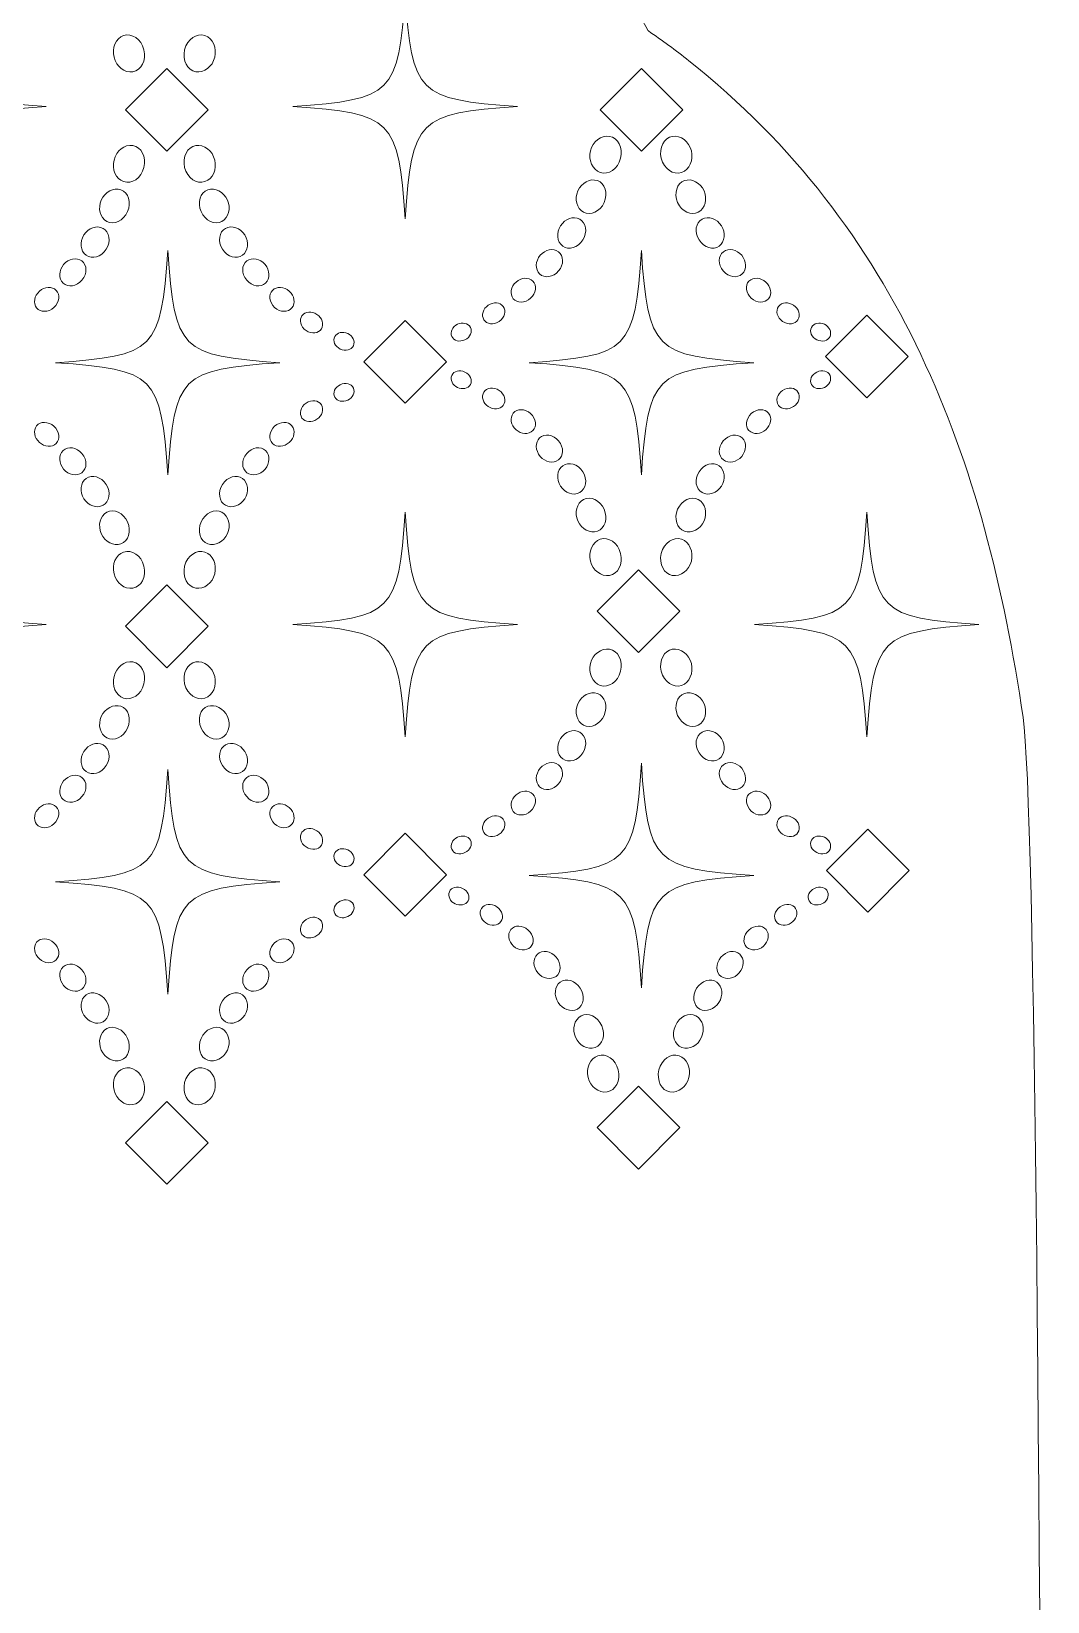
# Model space of a CAD drawing. Extents: x 359 to 483, y -510 to -85.
# Drawn here: x 412.4 to 483, y -297.4 to -188.5 of the extents above; entities that cross this region are included whole.
import ezdxf

# ---------------------------------------------------------------- set-up
doc = ezdxf.new("R2010")
doc.units = 0
doc.header["$MEASUREMENT"] = 0
doc.layers.add('Layer 1', color=7, linetype='Continuous')

msp = doc.modelspace()

# ---------------------------------------------------------------- linework, layer by layer
at = {"layer": 'Layer 1', "lineweight": 0}
for points in [[(418.93, -193.9), (421.8, -191.03), (424.67, -193.9), (421.8, -196.77), (418.93, -193.9)], [(454.75, -191.03), (457.63, -193.9), (454.75, -196.77), (451.88, -193.9), (454.75, -191.03)], [(435.48, -211.38), (438.36, -208.51), (441.23, -211.38), (438.36, -214.25), (435.48, -211.38)], [(473.27, -211.01), (470.4, -213.88), (467.53, -211.01), (470.4, -208.14), (473.27, -211.01)], [(457.43, -228.67), (454.55, -231.55), (451.68, -228.67), (454.55, -225.8), (457.43, -228.67)], [(424.67, -229.73), (421.8, -232.6), (418.93, -229.73), (421.8, -226.86), (424.67, -229.73)], [(470.47, -249.55), (467.6, -246.68), (470.47, -243.81), (473.35, -246.68), (470.47, -249.55)], [(438.36, -249.84), (435.48, -246.96), (438.36, -244.09), (441.23, -246.96), (438.36, -249.84)], [(454.55, -267.38), (451.68, -264.51), (454.55, -261.64), (457.43, -264.51), (454.55, -267.38)], [(421.8, -268.44), (418.93, -265.56), (421.8, -262.69), (424.67, -265.56), (421.8, -268.44)]]:
    msp.add_lwpolyline(points, dxfattribs=at)
for points, knots in [([(481.25, -236.05), (478.64, -218.06), (472.66, -202.1), (458.05, -190.49), (457.13, -189.76), (456.19, -189.08), (455.24, -188.42), (455.24, -188.42), (455.24, -188.42), (455.23, -188.41), (453.58, -185.41), (445.35, -174.25), (444.21, -166.63), (443.98, -165.09), (443.89, -163.53), (443.79, -161.98), (443.38, -155.67), (443.16, -149.35), (442.56, -143.05), (442.26, -139.95), (441.9, -136.85), (441.27, -133.8), (440.79, -131.47), (440.41, -128.01), (438.22, -126.58), (436.68, -125.57), (434.38, -125.63), (432.63, -125.26), (430.28, -124.77), (427.97, -124.12), (425.67, -123.41), (425.5, -123.36), (425.33, -123.32), (425.16, -123.27), (424.1, -120.84), (423.97, -118.46), (424.03, -117), (427.35, -115.36), (429.73, -110.98), (429.72, -105.81), (429.71, -99.97), (426.65, -95.14), (422.63, -94.15), (424.51, -93.37), (425.73, -91.33), (425.25, -89.08), (424.9, -87.41), (423.54, -86.06), (421.87, -85.72), (419, -85.12), (416.48, -87.3), (416.48, -90.07), (416.49, -91.97), (417.69, -93.58), (419.37, -94.21), (415.47, -95.34), (412.55, -100.12), (412.56, -105.85), (412.58, -111.02), (414.98, -115.39), (418.31, -117.02), (418.37, -118.46), (418.26, -120.82), (417.23, -123.24), (414.57, -123.76), (411.93, -124.62), (409.35, -125.29), (407.36, -125.81), (405.04, -125.49), (403.26, -126.66), (401.08, -128.1), (400.71, -131.57), (400.24, -133.9), (399.63, -136.95), (399.28, -140.05), (399, -143.15), (398.43, -149.45), (398.24, -155.78), (397.86, -162.09), (397.77, -163.64), (397.69, -165.2), (397.47, -166.74), (396.36, -174.36), (387.9, -186.48), (386.26, -189.48), (386.26, -189.49), (386.26, -189.49), (386.26, -189.49), (385.74, -189.87), (385.23, -190.26), (384.72, -190.67), (370.17, -202.34), (364.27, -218.33), (361.75, -236.34), (360.1, -248.13), (359.17, -442.92), (359.17, -442.92), (359.17, -478.95), (385.52, -509.66), (421.55, -509.66), (421.55, -509.66), (421.55, -509.66), (421.55, -509.66), (457.57, -509.66), (482.71, -480.48), (482.71, -444.46), (482.71, -444.46), (482.95, -247.84), (481.25, -236.05)], [0, 0, 0, 0, 1, 1, 1, 2, 2, 2, 3, 3, 3, 4, 4, 4, 5, 5, 5, 6, 6, 6, 7, 7, 7, 8, 8, 8, 9, 9, 9, 10, 10, 10, 11, 11, 11, 12, 12, 12, 13, 13, 13, 14, 14, 14, 15, 15, 15, 16, 16, 16, 17, 17, 17, 18, 18, 18, 19, 19, 19, 20, 20, 20, 21, 21, 21, 22, 22, 22, 23, 23, 23, 24, 24, 24, 25, 25, 25, 26, 26, 26, 27, 27, 27, 28, 28, 28, 29, 29, 29, 30, 30, 30, 31, 31, 31, 32, 32, 32, 33, 33, 33, 34, 34, 34, 35, 35, 35, 36, 36, 36, 36]), ([(405.63, -185.87), (406.11, -192.8), (406.5, -193.18), (413.42, -193.66), (406.5, -194.14), (406.11, -194.53), (405.63, -201.45), (405.15, -194.53), (404.77, -194.14), (397.84, -193.66), (404.77, -193.18), (405.15, -192.8), (405.63, -185.87)], [0, 0, 0, 0, 1, 1, 1, 2, 2, 2, 3, 3, 3, 4, 4, 4, 4]), ([(446.15, -193.66), (439.22, -194.14), (438.83, -194.53), (438.36, -201.45), (437.88, -194.53), (437.49, -194.14), (430.56, -193.66), (437.49, -193.18), (437.88, -192.8), (438.36, -185.87), (438.83, -192.8), (439.22, -193.18), (446.15, -193.66)], [0, 0, 0, 0, 1, 1, 1, 2, 2, 2, 3, 3, 3, 4, 4, 4, 4]), ([(420.22, -189.73), (420.4, -190.47), (420.03, -191.16), (419.45, -191.25), (418.86, -191.35), (418.29, -190.9), (418.14, -190.25), (417.97, -189.61), (418.26, -188.94), (418.81, -188.75), (419.39, -188.55), (420.02, -188.99), (420.22, -189.73)], [0, 0, 0, 0, 1, 1, 1, 2, 2, 2, 3, 3, 3, 4, 4, 4, 4]), ([(424.45, -188.75), (425, -188.94), (425.3, -189.61), (425.13, -190.25), (424.98, -190.9), (424.4, -191.35), (423.81, -191.25), (423.23, -191.16), (422.87, -190.47), (423.04, -189.73), (423.24, -188.99), (423.88, -188.55), (424.45, -188.75)], [0, 0, 0, 0, 1, 1, 1, 2, 2, 2, 3, 3, 3, 4, 4, 4, 4]), ([(451.22, -196.74), (451.38, -196.09), (451.95, -195.64), (452.54, -195.74), (453.12, -195.83), (453.49, -196.52), (453.31, -197.26), (453.11, -198), (452.47, -198.44), (451.9, -198.24), (451.35, -198.05), (451.05, -197.38), (451.22, -196.74)], [0, 0, 0, 0, 1, 1, 1, 2, 2, 2, 3, 3, 3, 4, 4, 4, 4]), ([(458.22, -196.74), (458.39, -197.38), (458.09, -198.05), (457.54, -198.24), (456.97, -198.44), (456.33, -198), (456.13, -197.26), (455.96, -196.52), (456.32, -195.83), (456.9, -195.74), (457.49, -195.64), (458.06, -196.09), (458.22, -196.74)], [0, 0, 0, 0, 1, 1, 1, 2, 2, 2, 3, 3, 3, 4, 4, 4, 4]), ([(418.81, -198.88), (418.26, -198.69), (417.97, -198.02), (418.14, -197.38), (418.29, -196.73), (418.86, -196.28), (419.45, -196.37), (420.03, -196.47), (420.4, -197.16), (420.22, -197.9), (420.02, -198.64), (419.39, -199.08), (418.81, -198.88)], [0, 0, 0, 0, 1, 1, 1, 2, 2, 2, 3, 3, 3, 4, 4, 4, 4]), ([(423.81, -196.37), (424.4, -196.28), (424.98, -196.73), (425.13, -197.38), (425.3, -198.02), (425, -198.69), (424.45, -198.88), (423.88, -199.08), (423.24, -198.64), (423.04, -197.9), (422.87, -197.16), (423.23, -196.47), (423.81, -196.37)], [0, 0, 0, 0, 1, 1, 1, 2, 2, 2, 3, 3, 3, 4, 4, 4, 4]), ([(417.65, -201.64), (417.16, -201.38), (417.01, -200.72), (417.26, -200.16), (417.5, -199.59), (418.11, -199.27), (418.62, -199.45), (419.14, -199.64), (419.36, -200.32), (419.08, -200.96), (418.79, -201.61), (418.13, -201.9), (417.65, -201.64)], [0, 0, 0, 0, 1, 1, 1, 2, 2, 2, 3, 3, 3, 4, 4, 4, 4]), ([(424.65, -199.45), (425.16, -199.27), (425.76, -199.59), (426.01, -200.16), (426.26, -200.72), (426.11, -201.38), (425.62, -201.64), (425.14, -201.9), (424.47, -201.61), (424.19, -200.96), (423.91, -200.32), (424.12, -199.64), (424.65, -199.45)], [0, 0, 0, 0, 1, 1, 1, 2, 2, 2, 3, 3, 3, 4, 4, 4, 4]), ([(450.35, -199.52), (450.59, -198.95), (451.2, -198.63), (451.7, -198.81), (452.23, -199), (452.44, -199.68), (452.17, -200.33), (451.88, -200.97), (451.22, -201.26), (450.74, -201), (450.25, -200.74), (450.09, -200.09), (450.35, -199.52)], [0, 0, 0, 0, 1, 1, 1, 2, 2, 2, 3, 3, 3, 4, 4, 4, 4]), ([(459.1, -199.52), (459.35, -200.09), (459.19, -200.74), (458.7, -201), (458.22, -201.26), (457.56, -200.97), (457.27, -200.33), (457, -199.68), (457.21, -199), (457.74, -198.81), (458.25, -198.63), (458.85, -198.95), (459.1, -199.52)], [0, 0, 0, 0, 1, 1, 1, 2, 2, 2, 3, 3, 3, 4, 4, 4, 4]), ([(449.14, -201.94), (449.45, -201.46), (450.02, -201.24), (450.47, -201.49), (450.91, -201.72), (451.04, -202.39), (450.68, -202.92), (450.34, -203.47), (449.7, -203.65), (449.29, -203.35), (448.89, -203.05), (448.83, -202.43), (449.14, -201.94)], [0, 0, 0, 0, 1, 1, 1, 2, 2, 2, 3, 3, 3, 4, 4, 4, 4]), ([(460.31, -201.94), (460.61, -202.43), (460.55, -203.05), (460.15, -203.35), (459.74, -203.65), (459.1, -203.47), (458.76, -202.92), (458.4, -202.39), (458.53, -201.72), (458.97, -201.49), (459.42, -201.24), (459.99, -201.46), (460.31, -201.94)], [0, 0, 0, 0, 1, 1, 1, 2, 2, 2, 3, 3, 3, 4, 4, 4, 4]), ([(416.05, -202.58), (416.37, -202.1), (416.93, -201.88), (417.38, -202.12), (417.82, -202.36), (417.95, -203.03), (417.59, -203.56), (417.25, -204.11), (416.62, -204.29), (416.2, -203.98), (415.8, -203.69), (415.74, -203.07), (416.05, -202.58)], [0, 0, 0, 0, 1, 1, 1, 2, 2, 2, 3, 3, 3, 4, 4, 4, 4]), ([(425.88, -202.12), (426.33, -201.88), (426.9, -202.1), (427.22, -202.58), (427.52, -203.07), (427.46, -203.69), (427.06, -203.98), (426.65, -204.29), (426.02, -204.11), (425.67, -203.56), (425.32, -203.03), (425.44, -202.36), (425.88, -202.12)], [0, 0, 0, 0, 1, 1, 1, 2, 2, 2, 3, 3, 3, 4, 4, 4, 4]), ([(421.87, -219.23), (421.39, -212.3), (421, -211.92), (414.08, -211.44), (421, -210.96), (421.39, -210.57), (421.87, -203.65), (422.35, -210.57), (422.73, -210.96), (429.66, -211.44), (422.73, -211.92), (422.35, -212.3), (421.87, -219.23)], [0, 0, 0, 0, 1, 1, 1, 2, 2, 2, 3, 3, 3, 4, 4, 4, 4]), ([(454.75, -219.23), (454.28, -212.3), (453.89, -211.92), (446.96, -211.44), (453.89, -210.96), (454.28, -210.57), (454.75, -203.65), (455.23, -210.57), (455.62, -210.96), (462.55, -211.44), (455.62, -211.92), (455.23, -212.3), (454.75, -219.23)], [0, 0, 0, 0, 1, 1, 1, 2, 2, 2, 3, 3, 3, 4, 4, 4, 4]), ([(447.72, -203.99), (448.07, -203.59), (448.63, -203.47), (448.99, -203.75), (449.37, -204.03), (449.39, -204.63), (449, -205.07), (448.64, -205.53), (448.02, -205.6), (447.69, -205.28), (447.36, -204.96), (447.39, -204.4), (447.72, -203.99)], [0, 0, 0, 0, 1, 1, 1, 2, 2, 2, 3, 3, 3, 4, 4, 4, 4]), ([(461.72, -203.99), (462.05, -204.4), (462.08, -204.96), (461.75, -205.28), (461.42, -205.6), (460.81, -205.53), (460.44, -205.07), (460.06, -204.63), (460.07, -204.03), (460.45, -203.75), (460.82, -203.47), (461.37, -203.59), (461.72, -203.99)], [0, 0, 0, 0, 1, 1, 1, 2, 2, 2, 3, 3, 3, 4, 4, 4, 4]), ([(414.64, -204.63), (414.98, -204.23), (415.54, -204.11), (415.91, -204.38), (416.28, -204.66), (416.3, -205.27), (415.91, -205.71), (415.55, -206.16), (414.94, -206.24), (414.61, -205.92), (414.27, -205.6), (414.31, -205.04), (414.64, -204.63)], [0, 0, 0, 0, 1, 1, 1, 2, 2, 2, 3, 3, 3, 4, 4, 4, 4]), ([(427.36, -204.38), (427.73, -204.11), (428.28, -204.23), (428.63, -204.63), (428.96, -205.04), (429, -205.6), (428.66, -205.92), (428.33, -206.24), (427.72, -206.16), (427.35, -205.71), (426.97, -205.27), (426.99, -204.66), (427.36, -204.38)], [0, 0, 0, 0, 1, 1, 1, 2, 2, 2, 3, 3, 3, 4, 4, 4, 4]), ([(447.22, -205.78), (447.51, -206.08), (447.44, -206.61), (447.06, -206.97), (446.67, -207.32), (446.12, -207.32), (445.86, -207), (445.6, -206.67), (445.69, -206.17), (446.05, -205.85), (446.4, -205.52), (446.92, -205.49), (447.22, -205.78)], [0, 0, 0, 0, 1, 1, 1, 2, 2, 2, 3, 3, 3, 4, 4, 4, 4]), ([(462.22, -205.78), (462.52, -205.49), (463.04, -205.52), (463.39, -205.85), (463.75, -206.17), (463.85, -206.67), (463.58, -207), (463.32, -207.32), (462.77, -207.32), (462.38, -206.97), (462, -206.61), (461.93, -206.08), (462.22, -205.78)], [0, 0, 0, 0, 1, 1, 1, 2, 2, 2, 3, 3, 3, 4, 4, 4, 4]), ([(414.13, -206.42), (414.43, -206.72), (414.36, -207.25), (413.97, -207.61), (413.58, -207.96), (413.03, -207.96), (412.77, -207.64), (412.51, -207.31), (412.61, -206.81), (412.96, -206.48), (413.31, -206.15), (413.83, -206.13), (414.13, -206.42)], [0, 0, 0, 0, 1, 1, 1, 2, 2, 2, 3, 3, 3, 4, 4, 4, 4]), ([(430.49, -207.64), (430.23, -207.96), (429.68, -207.96), (429.29, -207.61), (428.91, -207.25), (428.84, -206.72), (429.14, -206.42), (429.43, -206.13), (429.96, -206.15), (430.31, -206.48), (430.66, -206.81), (430.76, -207.31), (430.49, -207.64)], [0, 0, 0, 0, 1, 1, 1, 2, 2, 2, 3, 3, 3, 4, 4, 4, 4]), ([(431.19, -208.18), (431.42, -207.88), (431.87, -207.85), (432.23, -208.09), (432.59, -208.33), (432.73, -208.77), (432.54, -209.09), (432.34, -209.41), (431.87, -209.47), (431.47, -209.21), (431.08, -208.95), (430.97, -208.47), (431.19, -208.18)], [0, 0, 0, 0, 1, 1, 1, 2, 2, 2, 3, 3, 3, 4, 4, 4, 4]), ([(444.12, -207.46), (444.48, -207.21), (444.94, -207.24), (445.16, -207.54), (445.39, -207.84), (445.27, -208.31), (444.88, -208.58), (444.49, -208.83), (444.01, -208.78), (443.82, -208.46), (443.62, -208.14), (443.76, -207.69), (444.12, -207.46)], [0, 0, 0, 0, 1, 1, 1, 2, 2, 2, 3, 3, 3, 4, 4, 4, 4]), ([(464.28, -207.54), (464.5, -207.24), (464.96, -207.21), (465.32, -207.46), (465.68, -207.69), (465.82, -208.14), (465.62, -208.46), (465.43, -208.78), (464.95, -208.83), (464.56, -208.58), (464.17, -208.31), (464.05, -207.84), (464.28, -207.54)], [0, 0, 0, 0, 1, 1, 1, 2, 2, 2, 3, 3, 3, 4, 4, 4, 4]), ([(441.98, -208.77), (442.33, -208.62), (442.73, -208.7), (442.88, -208.99), (443.04, -209.28), (442.88, -209.68), (442.5, -209.85), (442.13, -210.03), (441.72, -209.92), (441.59, -209.62), (441.46, -209.32), (441.64, -208.94), (441.98, -208.77)], [0, 0, 0, 0, 1, 1, 1, 2, 2, 2, 3, 3, 3, 4, 4, 4, 4]), ([(466.56, -208.99), (466.71, -208.7), (467.11, -208.62), (467.46, -208.77), (467.8, -208.94), (467.98, -209.32), (467.85, -209.62), (467.72, -209.92), (467.31, -210.03), (466.94, -209.85), (466.56, -209.68), (466.4, -209.28), (466.56, -208.99)], [0, 0, 0, 0, 1, 1, 1, 2, 2, 2, 3, 3, 3, 4, 4, 4, 4]), ([(433.47, -209.63), (433.63, -209.34), (434.02, -209.26), (434.37, -209.41), (434.72, -209.58), (434.89, -209.95), (434.76, -210.26), (434.63, -210.56), (434.22, -210.67), (433.85, -210.49), (433.47, -210.32), (433.31, -209.92), (433.47, -209.63)], [0, 0, 0, 0, 1, 1, 1, 2, 2, 2, 3, 3, 3, 4, 4, 4, 4]), ([(441.59, -212.32), (441.72, -212.01), (442.13, -211.91), (442.5, -212.09), (442.88, -212.26), (443.04, -212.66), (442.88, -212.95), (442.73, -213.24), (442.33, -213.32), (441.98, -213.16), (441.64, -213), (441.46, -212.62), (441.59, -212.32)], [0, 0, 0, 0, 1, 1, 1, 2, 2, 2, 3, 3, 3, 4, 4, 4, 4]), ([(466.94, -212.09), (467.31, -211.91), (467.72, -212.01), (467.85, -212.32), (467.98, -212.62), (467.8, -213), (467.46, -213.16), (467.11, -213.32), (466.71, -213.24), (466.56, -212.95), (466.4, -212.66), (466.56, -212.26), (466.94, -212.09)], [0, 0, 0, 0, 1, 1, 1, 2, 2, 2, 3, 3, 3, 4, 4, 4, 4]), ([(433.85, -212.97), (434.22, -212.79), (434.63, -212.89), (434.76, -213.2), (434.89, -213.5), (434.72, -213.88), (434.37, -214.04), (434.02, -214.2), (433.63, -214.12), (433.47, -213.83), (433.31, -213.54), (433.47, -213.14), (433.85, -212.97)], [0, 0, 0, 0, 1, 1, 1, 2, 2, 2, 3, 3, 3, 4, 4, 4, 4]), ([(443.82, -213.48), (444.01, -213.16), (444.49, -213.11), (444.88, -213.36), (445.27, -213.62), (445.39, -214.1), (445.16, -214.4), (444.94, -214.7), (444.48, -214.72), (444.12, -214.48), (443.76, -214.25), (443.62, -213.8), (443.82, -213.48)], [0, 0, 0, 0, 1, 1, 1, 2, 2, 2, 3, 3, 3, 4, 4, 4, 4]), ([(464.56, -213.36), (464.95, -213.11), (465.43, -213.16), (465.62, -213.48), (465.82, -213.8), (465.68, -214.25), (465.32, -214.48), (464.96, -214.72), (464.5, -214.7), (464.28, -214.4), (464.05, -214.1), (464.17, -213.62), (464.56, -213.36)], [0, 0, 0, 0, 1, 1, 1, 2, 2, 2, 3, 3, 3, 4, 4, 4, 4]), ([(431.47, -214.24), (431.87, -213.99), (432.34, -214.04), (432.54, -214.36), (432.73, -214.68), (432.59, -215.13), (432.23, -215.36), (431.87, -215.61), (431.42, -215.58), (431.19, -215.28), (430.97, -214.98), (431.08, -214.51), (431.47, -214.24)], [0, 0, 0, 0, 1, 1, 1, 2, 2, 2, 3, 3, 3, 4, 4, 4, 4]), ([(412.77, -215.82), (413.03, -215.5), (413.58, -215.5), (413.97, -215.85), (414.36, -216.21), (414.43, -216.74), (414.13, -217.04), (413.83, -217.33), (413.31, -217.3), (412.96, -216.97), (412.61, -216.65), (412.51, -216.15), (412.77, -215.82)], [0, 0, 0, 0, 1, 1, 1, 2, 2, 2, 3, 3, 3, 4, 4, 4, 4]), ([(429.29, -215.85), (429.68, -215.5), (430.23, -215.5), (430.49, -215.82), (430.76, -216.15), (430.66, -216.65), (430.31, -216.97), (429.96, -217.3), (429.43, -217.33), (429.14, -217.04), (428.84, -216.74), (428.91, -216.21), (429.29, -215.85)], [0, 0, 0, 0, 1, 1, 1, 2, 2, 2, 3, 3, 3, 4, 4, 4, 4]), ([(445.86, -214.94), (446.12, -214.62), (446.67, -214.61), (447.06, -214.97), (447.44, -215.33), (447.51, -215.86), (447.22, -216.15), (446.92, -216.45), (446.4, -216.42), (446.05, -216.09), (445.69, -215.77), (445.6, -215.27), (445.86, -214.94)], [0, 0, 0, 0, 1, 1, 1, 2, 2, 2, 3, 3, 3, 4, 4, 4, 4]), ([(462.38, -214.97), (462.77, -214.61), (463.32, -214.62), (463.58, -214.94), (463.85, -215.27), (463.75, -215.77), (463.39, -216.09), (463.04, -216.42), (462.52, -216.45), (462.22, -216.15), (461.93, -215.86), (462, -215.33), (462.38, -214.97)], [0, 0, 0, 0, 1, 1, 1, 2, 2, 2, 3, 3, 3, 4, 4, 4, 4]), ([(448.99, -218.19), (448.63, -218.46), (448.07, -218.34), (447.72, -217.94), (447.39, -217.53), (447.36, -216.98), (447.69, -216.65), (448.02, -216.34), (448.64, -216.41), (449, -216.87), (449.39, -217.31), (449.37, -217.91), (448.99, -218.19)], [0, 0, 0, 0, 1, 1, 1, 2, 2, 2, 3, 3, 3, 4, 4, 4, 4]), ([(461.72, -217.94), (461.37, -218.34), (460.82, -218.46), (460.45, -218.19), (460.07, -217.91), (460.06, -217.31), (460.44, -216.87), (460.81, -216.41), (461.42, -216.34), (461.75, -216.65), (462.08, -216.98), (462.05, -217.53), (461.72, -217.94)], [0, 0, 0, 0, 1, 1, 1, 2, 2, 2, 3, 3, 3, 4, 4, 4, 4]), ([(415.91, -219.07), (415.54, -219.35), (414.98, -219.22), (414.64, -218.83), (414.31, -218.41), (414.27, -217.86), (414.61, -217.54), (414.94, -217.22), (415.55, -217.29), (415.91, -217.75), (416.3, -218.19), (416.28, -218.79), (415.91, -219.07)], [0, 0, 0, 0, 1, 1, 1, 2, 2, 2, 3, 3, 3, 4, 4, 4, 4]), ([(428.63, -218.83), (428.28, -219.22), (427.73, -219.35), (427.36, -219.07), (426.99, -218.79), (426.97, -218.19), (427.35, -217.75), (427.72, -217.29), (428.33, -217.22), (428.66, -217.54), (429, -217.86), (428.96, -218.41), (428.63, -218.83)], [0, 0, 0, 0, 1, 1, 1, 2, 2, 2, 3, 3, 3, 4, 4, 4, 4]), ([(450.47, -220.45), (450.02, -220.7), (449.45, -220.47), (449.14, -220), (448.83, -219.51), (448.89, -218.89), (449.29, -218.59), (449.7, -218.29), (450.34, -218.47), (450.68, -219.01), (451.04, -219.55), (450.91, -220.21), (450.47, -220.45)], [0, 0, 0, 0, 1, 1, 1, 2, 2, 2, 3, 3, 3, 4, 4, 4, 4]), ([(460.31, -220), (459.99, -220.47), (459.42, -220.7), (458.97, -220.45), (458.53, -220.21), (458.4, -219.55), (458.76, -219.01), (459.1, -218.47), (459.74, -218.29), (460.15, -218.59), (460.55, -218.89), (460.61, -219.51), (460.31, -220)], [0, 0, 0, 0, 1, 1, 1, 2, 2, 2, 3, 3, 3, 4, 4, 4, 4]), ([(417.38, -221.33), (416.93, -221.58), (416.37, -221.36), (416.05, -220.88), (415.74, -220.39), (415.8, -219.77), (416.2, -219.47), (416.62, -219.17), (417.25, -219.35), (417.59, -219.89), (417.95, -220.43), (417.82, -221.1), (417.38, -221.33)], [0, 0, 0, 0, 1, 1, 1, 2, 2, 2, 3, 3, 3, 4, 4, 4, 4]), ([(427.22, -220.88), (426.9, -221.36), (426.33, -221.58), (425.88, -221.33), (425.44, -221.1), (425.32, -220.43), (425.67, -219.89), (426.02, -219.35), (426.65, -219.17), (427.06, -219.47), (427.46, -219.77), (427.52, -220.39), (427.22, -220.88)], [0, 0, 0, 0, 1, 1, 1, 2, 2, 2, 3, 3, 3, 4, 4, 4, 4]), ([(451.7, -223.12), (451.2, -223.3), (450.59, -222.99), (450.35, -222.42), (450.09, -221.85), (450.25, -221.2), (450.74, -220.93), (451.22, -220.68), (451.88, -220.97), (452.17, -221.61), (452.44, -222.26), (452.23, -222.94), (451.7, -223.12)], [0, 0, 0, 0, 1, 1, 1, 2, 2, 2, 3, 3, 3, 4, 4, 4, 4]), ([(458.7, -220.93), (459.19, -221.2), (459.35, -221.85), (459.1, -222.42), (458.85, -222.99), (458.25, -223.3), (457.74, -223.12), (457.21, -222.94), (457, -222.26), (457.27, -221.61), (457.56, -220.97), (458.22, -220.68), (458.7, -220.93)], [0, 0, 0, 0, 1, 1, 1, 2, 2, 2, 3, 3, 3, 4, 4, 4, 4]), ([(405.63, -221.82), (406.11, -228.75), (406.5, -229.13), (413.42, -229.61), (406.5, -230.09), (406.11, -230.48), (405.63, -237.4), (405.15, -230.48), (404.77, -230.09), (397.84, -229.61), (404.77, -229.13), (405.15, -228.75), (405.63, -221.82)], [0, 0, 0, 0, 1, 1, 1, 2, 2, 2, 3, 3, 3, 4, 4, 4, 4]), ([(418.62, -224.01), (418.11, -224.19), (417.5, -223.87), (417.26, -223.3), (417.01, -222.73), (417.16, -222.08), (417.65, -221.82), (418.13, -221.56), (418.79, -221.85), (419.08, -222.49), (419.36, -223.14), (419.14, -223.82), (418.62, -224.01)], [0, 0, 0, 0, 1, 1, 1, 2, 2, 2, 3, 3, 3, 4, 4, 4, 4]), ([(425.62, -221.82), (426.11, -222.08), (426.26, -222.73), (426.01, -223.3), (425.76, -223.87), (425.16, -224.19), (424.65, -224.01), (424.12, -223.82), (423.91, -223.14), (424.19, -222.49), (424.47, -221.85), (425.14, -221.56), (425.62, -221.82)], [0, 0, 0, 0, 1, 1, 1, 2, 2, 2, 3, 3, 3, 4, 4, 4, 4]), ([(438.36, -221.82), (438.83, -228.75), (439.22, -229.13), (446.15, -229.61), (439.22, -230.09), (438.83, -230.48), (438.36, -237.4), (437.88, -230.48), (437.49, -230.09), (430.56, -229.61), (437.49, -229.13), (437.88, -228.75), (438.36, -221.82)], [0, 0, 0, 0, 1, 1, 1, 2, 2, 2, 3, 3, 3, 4, 4, 4, 4]), ([(470.4, -237.4), (469.92, -230.48), (469.54, -230.09), (462.61, -229.61), (469.54, -229.13), (469.92, -228.75), (470.4, -221.82), (470.88, -228.75), (471.27, -229.13), (478.19, -229.61), (471.27, -230.09), (470.88, -230.48), (470.4, -237.4)], [0, 0, 0, 0, 1, 1, 1, 2, 2, 2, 3, 3, 3, 4, 4, 4, 4]), ([(419.45, -227.08), (418.86, -227.18), (418.29, -226.73), (418.14, -226.08), (417.97, -225.44), (418.26, -224.77), (418.81, -224.58), (419.39, -224.38), (420.02, -224.81), (420.22, -225.55), (420.4, -226.3), (420.03, -226.99), (419.45, -227.08)], [0, 0, 0, 0, 1, 1, 1, 2, 2, 2, 3, 3, 3, 4, 4, 4, 4]), ([(424.45, -224.58), (425, -224.77), (425.3, -225.44), (425.13, -226.08), (424.98, -226.73), (424.4, -227.18), (423.81, -227.08), (423.23, -226.99), (422.87, -226.3), (423.04, -225.55), (423.24, -224.81), (423.88, -224.38), (424.45, -224.58)], [0, 0, 0, 0, 1, 1, 1, 2, 2, 2, 3, 3, 3, 4, 4, 4, 4]), ([(452.54, -226.2), (451.95, -226.3), (451.38, -225.84), (451.22, -225.2), (451.05, -224.56), (451.35, -223.88), (451.9, -223.69), (452.47, -223.5), (453.11, -223.93), (453.31, -224.67), (453.49, -225.42), (453.12, -226.11), (452.54, -226.2)], [0, 0, 0, 0, 1, 1, 1, 2, 2, 2, 3, 3, 3, 4, 4, 4, 4]), ([(457.54, -223.69), (458.09, -223.88), (458.39, -224.56), (458.22, -225.2), (458.06, -225.84), (457.49, -226.3), (456.9, -226.2), (456.32, -226.11), (455.96, -225.42), (456.13, -224.67), (456.33, -223.93), (456.97, -223.5), (457.54, -223.69)], [0, 0, 0, 0, 1, 1, 1, 2, 2, 2, 3, 3, 3, 4, 4, 4, 4]), ([(451.9, -233.83), (451.35, -233.64), (451.05, -232.96), (451.22, -232.32), (451.38, -231.68), (451.95, -231.22), (452.54, -231.32), (453.12, -231.41), (453.49, -232.1), (453.31, -232.85), (453.11, -233.59), (452.47, -234.02), (451.9, -233.83)], [0, 0, 0, 0, 1, 1, 1, 2, 2, 2, 3, 3, 3, 4, 4, 4, 4]), ([(456.13, -232.85), (455.96, -232.1), (456.32, -231.41), (456.9, -231.32), (457.49, -231.22), (458.06, -231.68), (458.22, -232.32), (458.39, -232.96), (458.09, -233.64), (457.54, -233.83), (456.97, -234.02), (456.33, -233.59), (456.13, -232.85)], [0, 0, 0, 0, 1, 1, 1, 2, 2, 2, 3, 3, 3, 4, 4, 4, 4]), ([(418.81, -234.71), (418.26, -234.52), (417.97, -233.85), (418.14, -233.2), (418.29, -232.56), (418.86, -232.11), (419.45, -232.2), (420.03, -232.3), (420.4, -232.98), (420.22, -233.73), (420.02, -234.47), (419.39, -234.9), (418.81, -234.71)], [0, 0, 0, 0, 1, 1, 1, 2, 2, 2, 3, 3, 3, 4, 4, 4, 4]), ([(423.04, -233.73), (422.87, -232.98), (423.23, -232.3), (423.81, -232.2), (424.4, -232.11), (424.98, -232.56), (425.13, -233.2), (425.3, -233.85), (425, -234.52), (424.45, -234.71), (423.88, -234.9), (423.24, -234.47), (423.04, -233.73)], [0, 0, 0, 0, 1, 1, 1, 2, 2, 2, 3, 3, 3, 4, 4, 4, 4]), ([(417.65, -237.47), (417.16, -237.21), (417.01, -236.55), (417.26, -235.99), (417.5, -235.42), (418.11, -235.1), (418.62, -235.28), (419.14, -235.46), (419.36, -236.14), (419.08, -236.79), (418.79, -237.43), (418.13, -237.72), (417.65, -237.47)], [0, 0, 0, 0, 1, 1, 1, 2, 2, 2, 3, 3, 3, 4, 4, 4, 4]), ([(424.65, -235.28), (425.16, -235.1), (425.76, -235.42), (426.01, -235.99), (426.26, -236.55), (426.11, -237.21), (425.62, -237.47), (425.14, -237.72), (424.47, -237.43), (424.19, -236.79), (423.91, -236.14), (424.12, -235.46), (424.65, -235.28)], [0, 0, 0, 0, 1, 1, 1, 2, 2, 2, 3, 3, 3, 4, 4, 4, 4]), ([(450.74, -236.59), (450.25, -236.32), (450.09, -235.67), (450.35, -235.1), (450.59, -234.53), (451.2, -234.22), (451.7, -234.4), (452.23, -234.58), (452.44, -235.26), (452.17, -235.91), (451.88, -236.55), (451.22, -236.84), (450.74, -236.59)], [0, 0, 0, 0, 1, 1, 1, 2, 2, 2, 3, 3, 3, 4, 4, 4, 4]), ([(457.74, -234.4), (458.25, -234.22), (458.85, -234.53), (459.1, -235.1), (459.35, -235.67), (459.19, -236.32), (458.7, -236.59), (458.22, -236.84), (457.56, -236.55), (457.27, -235.91), (457, -235.26), (457.21, -234.58), (457.74, -234.4)], [0, 0, 0, 0, 1, 1, 1, 2, 2, 2, 3, 3, 3, 4, 4, 4, 4]), ([(450.68, -238.51), (450.34, -239.05), (449.7, -239.23), (449.29, -238.93), (448.89, -238.63), (448.83, -238.01), (449.14, -237.52), (449.45, -237.05), (450.02, -236.82), (450.47, -237.07), (450.91, -237.31), (451.04, -237.97), (450.68, -238.51)], [0, 0, 0, 0, 1, 1, 1, 2, 2, 2, 3, 3, 3, 4, 4, 4, 4]), ([(458.97, -237.07), (459.42, -236.82), (459.99, -237.05), (460.31, -237.52), (460.61, -238.01), (460.55, -238.63), (460.15, -238.93), (459.74, -239.23), (459.1, -239.05), (458.76, -238.51), (458.4, -237.97), (458.53, -237.31), (458.97, -237.07)], [0, 0, 0, 0, 1, 1, 1, 2, 2, 2, 3, 3, 3, 4, 4, 4, 4]), ([(417.59, -239.39), (417.25, -239.93), (416.62, -240.11), (416.2, -239.81), (415.8, -239.52), (415.74, -238.89), (416.05, -238.41), (416.37, -237.93), (416.93, -237.7), (417.38, -237.95), (417.82, -238.19), (417.95, -238.85), (417.59, -239.39)], [0, 0, 0, 0, 1, 1, 1, 2, 2, 2, 3, 3, 3, 4, 4, 4, 4]), ([(425.88, -237.95), (426.33, -237.7), (426.9, -237.93), (427.22, -238.41), (427.52, -238.89), (427.46, -239.52), (427.06, -239.81), (426.65, -240.11), (426.02, -239.93), (425.67, -239.39), (425.32, -238.85), (425.44, -238.19), (425.88, -237.95)], [0, 0, 0, 0, 1, 1, 1, 2, 2, 2, 3, 3, 3, 4, 4, 4, 4]), ([(454.75, -239.23), (455.23, -246.16), (455.62, -246.54), (462.55, -247.02), (455.62, -247.5), (455.23, -247.89), (454.75, -254.81), (454.28, -247.89), (453.89, -247.5), (446.96, -247.02), (453.89, -246.54), (454.28, -246.16), (454.75, -239.23)], [0, 0, 0, 0, 1, 1, 1, 2, 2, 2, 3, 3, 3, 4, 4, 4, 4]), ([(447.72, -239.58), (448.07, -239.18), (448.63, -239.06), (448.99, -239.33), (449.37, -239.61), (449.39, -240.21), (449, -240.65), (448.64, -241.11), (448.02, -241.18), (447.69, -240.87), (447.36, -240.54), (447.39, -239.99), (447.72, -239.58)], [0, 0, 0, 0, 1, 1, 1, 2, 2, 2, 3, 3, 3, 4, 4, 4, 4]), ([(460.45, -239.33), (460.82, -239.06), (461.37, -239.18), (461.72, -239.58), (462.05, -239.99), (462.08, -240.54), (461.75, -240.87), (461.42, -241.18), (460.81, -241.11), (460.44, -240.65), (460.06, -240.21), (460.07, -239.61), (460.45, -239.33)], [0, 0, 0, 0, 1, 1, 1, 2, 2, 2, 3, 3, 3, 4, 4, 4, 4]), ([(421.87, -239.66), (422.35, -246.59), (422.73, -246.98), (429.66, -247.45), (422.73, -247.93), (422.35, -248.32), (421.87, -255.24), (421.39, -248.32), (421, -247.93), (414.08, -247.45), (421, -246.98), (421.39, -246.59), (421.87, -239.66)], [0, 0, 0, 0, 1, 1, 1, 2, 2, 2, 3, 3, 3, 4, 4, 4, 4]), ([(414.64, -240.46), (414.98, -240.06), (415.54, -239.94), (415.91, -240.21), (416.28, -240.49), (416.3, -241.09), (415.91, -241.54), (415.55, -241.99), (414.94, -242.06), (414.61, -241.75), (414.27, -241.43), (414.31, -240.87), (414.64, -240.46)], [0, 0, 0, 0, 1, 1, 1, 2, 2, 2, 3, 3, 3, 4, 4, 4, 4]), ([(427.36, -240.21), (427.73, -239.94), (428.28, -240.06), (428.63, -240.46), (428.96, -240.87), (429, -241.43), (428.66, -241.75), (428.33, -242.06), (427.72, -241.99), (427.35, -241.54), (426.97, -241.09), (426.99, -240.49), (427.36, -240.21)], [0, 0, 0, 0, 1, 1, 1, 2, 2, 2, 3, 3, 3, 4, 4, 4, 4]), ([(446.05, -241.43), (446.4, -241.1), (446.92, -241.07), (447.22, -241.37), (447.51, -241.66), (447.44, -242.19), (447.06, -242.55), (446.67, -242.91), (446.12, -242.9), (445.86, -242.58), (445.6, -242.25), (445.69, -241.75), (446.05, -241.43)], [0, 0, 0, 0, 1, 1, 1, 2, 2, 2, 3, 3, 3, 4, 4, 4, 4]), ([(463.58, -242.58), (463.32, -242.9), (462.77, -242.91), (462.38, -242.55), (462, -242.19), (461.93, -241.66), (462.22, -241.37), (462.52, -241.07), (463.04, -241.1), (463.39, -241.43), (463.75, -241.75), (463.85, -242.25), (463.58, -242.58)], [0, 0, 0, 0, 1, 1, 1, 2, 2, 2, 3, 3, 3, 4, 4, 4, 4]), ([(412.96, -242.31), (413.31, -241.98), (413.83, -241.95), (414.13, -242.25), (414.43, -242.54), (414.36, -243.07), (413.97, -243.43), (413.58, -243.79), (413.03, -243.78), (412.77, -243.46), (412.51, -243.13), (412.61, -242.63), (412.96, -242.31)], [0, 0, 0, 0, 1, 1, 1, 2, 2, 2, 3, 3, 3, 4, 4, 4, 4]), ([(430.49, -243.46), (430.23, -243.78), (429.68, -243.79), (429.29, -243.43), (428.91, -243.07), (428.84, -242.54), (429.14, -242.25), (429.43, -241.95), (429.96, -241.98), (430.31, -242.31), (430.66, -242.63), (430.76, -243.13), (430.49, -243.46)], [0, 0, 0, 0, 1, 1, 1, 2, 2, 2, 3, 3, 3, 4, 4, 4, 4]), ([(444.88, -244.16), (444.49, -244.41), (444.01, -244.36), (443.82, -244.04), (443.62, -243.72), (443.76, -243.27), (444.12, -243.04), (444.48, -242.8), (444.94, -242.82), (445.16, -243.12), (445.39, -243.42), (445.27, -243.9), (444.88, -244.16)], [0, 0, 0, 0, 1, 1, 1, 2, 2, 2, 3, 3, 3, 4, 4, 4, 4]), ([(465.62, -244.04), (465.43, -244.36), (464.95, -244.41), (464.56, -244.16), (464.17, -243.9), (464.05, -243.42), (464.28, -243.12), (464.5, -242.82), (464.96, -242.8), (465.32, -243.04), (465.68, -243.27), (465.82, -243.72), (465.62, -244.04)], [0, 0, 0, 0, 1, 1, 1, 2, 2, 2, 3, 3, 3, 4, 4, 4, 4]), ([(432.54, -244.92), (432.34, -245.24), (431.87, -245.3), (431.47, -245.04), (431.08, -244.78), (430.97, -244.3), (431.19, -244.01), (431.42, -243.7), (431.87, -243.68), (432.23, -243.92), (432.59, -244.15), (432.73, -244.6), (432.54, -244.92)], [0, 0, 0, 0, 1, 1, 1, 2, 2, 2, 3, 3, 3, 4, 4, 4, 4]), ([(434.76, -246.08), (434.63, -246.39), (434.22, -246.49), (433.85, -246.32), (433.47, -246.15), (433.31, -245.74), (433.47, -245.45), (433.63, -245.16), (434.02, -245.08), (434.37, -245.24), (434.72, -245.4), (434.89, -245.78), (434.76, -246.08)], [0, 0, 0, 0, 1, 1, 1, 2, 2, 2, 3, 3, 3, 4, 4, 4, 4]), ([(442.5, -245.43), (442.13, -245.61), (441.72, -245.51), (441.59, -245.2), (441.46, -244.9), (441.64, -244.52), (441.98, -244.36), (442.33, -244.2), (442.73, -244.28), (442.88, -244.57), (443.04, -244.86), (442.88, -245.26), (442.5, -245.43)], [0, 0, 0, 0, 1, 1, 1, 2, 2, 2, 3, 3, 3, 4, 4, 4, 4]), ([(466.56, -244.57), (466.71, -244.28), (467.11, -244.2), (467.46, -244.36), (467.8, -244.52), (467.98, -244.9), (467.85, -245.2), (467.72, -245.51), (467.31, -245.61), (466.94, -245.43), (466.56, -245.26), (466.4, -244.86), (466.56, -244.57)], [0, 0, 0, 0, 1, 1, 1, 2, 2, 2, 3, 3, 3, 4, 4, 4, 4]), ([(442.72, -248.78), (442.56, -249.06), (442.16, -249.14), (441.82, -248.99), (441.47, -248.83), (441.3, -248.45), (441.43, -248.14), (441.55, -247.84), (441.96, -247.74), (442.34, -247.91), (442.71, -248.08), (442.88, -248.49), (442.72, -248.78)], [0, 0, 0, 0, 1, 1, 1, 2, 2, 2, 3, 3, 3, 4, 4, 4, 4]), ([(467.29, -248.99), (466.94, -249.14), (466.55, -249.06), (466.39, -248.78), (466.23, -248.49), (466.39, -248.08), (466.77, -247.91), (467.15, -247.74), (467.55, -247.84), (467.68, -248.14), (467.81, -248.45), (467.64, -248.83), (467.29, -248.99)], [0, 0, 0, 0, 1, 1, 1, 2, 2, 2, 3, 3, 3, 4, 4, 4, 4]), ([(434.37, -249.87), (434.02, -250.03), (433.63, -249.95), (433.47, -249.66), (433.31, -249.37), (433.47, -248.96), (433.85, -248.8), (434.22, -248.62), (434.63, -248.72), (434.76, -249.03), (434.89, -249.33), (434.72, -249.71), (434.37, -249.87)], [0, 0, 0, 0, 1, 1, 1, 2, 2, 2, 3, 3, 3, 4, 4, 4, 4]), ([(445, -250.22), (444.77, -250.52), (444.31, -250.55), (443.96, -250.31), (443.59, -250.08), (443.46, -249.63), (443.65, -249.31), (443.84, -248.99), (444.32, -248.93), (444.72, -249.19), (445.1, -249.45), (445.22, -249.93), (445, -250.22)], [0, 0, 0, 0, 1, 1, 1, 2, 2, 2, 3, 3, 3, 4, 4, 4, 4]), ([(465.15, -250.31), (464.8, -250.55), (464.34, -250.52), (464.11, -250.22), (463.89, -249.93), (464, -249.45), (464.39, -249.19), (464.79, -248.93), (465.26, -248.99), (465.46, -249.31), (465.65, -249.63), (465.51, -250.08), (465.15, -250.31)], [0, 0, 0, 0, 1, 1, 1, 2, 2, 2, 3, 3, 3, 4, 4, 4, 4]), ([(432.23, -251.19), (431.87, -251.43), (431.42, -251.41), (431.19, -251.11), (430.97, -250.81), (431.08, -250.33), (431.47, -250.07), (431.87, -249.82), (432.34, -249.87), (432.54, -250.19), (432.73, -250.51), (432.59, -250.96), (432.23, -251.19)], [0, 0, 0, 0, 1, 1, 1, 2, 2, 2, 3, 3, 3, 4, 4, 4, 4]), ([(447.05, -251.98), (446.75, -252.27), (446.23, -252.25), (445.88, -251.92), (445.53, -251.6), (445.43, -251.1), (445.69, -250.77), (445.95, -250.44), (446.5, -250.44), (446.89, -250.8), (447.28, -251.16), (447.35, -251.69), (447.05, -251.98)], [0, 0, 0, 0, 1, 1, 1, 2, 2, 2, 3, 3, 3, 4, 4, 4, 4]), ([(463.23, -251.92), (462.88, -252.25), (462.35, -252.27), (462.06, -251.98), (461.76, -251.69), (461.83, -251.16), (462.21, -250.8), (462.6, -250.44), (463.16, -250.44), (463.41, -250.77), (463.68, -251.1), (463.58, -251.6), (463.23, -251.92)], [0, 0, 0, 0, 1, 1, 1, 2, 2, 2, 3, 3, 3, 4, 4, 4, 4]), ([(414.13, -252.86), (413.83, -253.16), (413.31, -253.13), (412.96, -252.8), (412.61, -252.48), (412.51, -251.98), (412.77, -251.65), (413.03, -251.33), (413.58, -251.32), (413.97, -251.68), (414.36, -252.04), (414.43, -252.57), (414.13, -252.86)], [0, 0, 0, 0, 1, 1, 1, 2, 2, 2, 3, 3, 3, 4, 4, 4, 4]), ([(430.31, -252.8), (429.96, -253.13), (429.43, -253.16), (429.14, -252.86), (428.84, -252.57), (428.91, -252.04), (429.29, -251.68), (429.68, -251.32), (430.23, -251.33), (430.49, -251.65), (430.76, -251.98), (430.66, -252.48), (430.31, -252.8)], [0, 0, 0, 0, 1, 1, 1, 2, 2, 2, 3, 3, 3, 4, 4, 4, 4]), ([(447.56, -253.77), (447.23, -253.36), (447.19, -252.8), (447.53, -252.48), (447.86, -252.16), (448.47, -252.24), (448.84, -252.69), (449.22, -253.13), (449.2, -253.74), (448.83, -254.02), (448.46, -254.29), (447.9, -254.17), (447.56, -253.77)], [0, 0, 0, 0, 1, 1, 1, 2, 2, 2, 3, 3, 3, 4, 4, 4, 4]), ([(461.55, -253.77), (461.2, -254.17), (460.65, -254.29), (460.28, -254.02), (459.91, -253.74), (459.89, -253.13), (460.27, -252.69), (460.64, -252.24), (461.25, -252.16), (461.58, -252.48), (461.92, -252.8), (461.88, -253.36), (461.55, -253.77)], [0, 0, 0, 0, 1, 1, 1, 2, 2, 2, 3, 3, 3, 4, 4, 4, 4]), ([(414.64, -254.65), (414.31, -254.24), (414.27, -253.68), (414.61, -253.36), (414.94, -253.05), (415.55, -253.12), (415.91, -253.57), (416.3, -254.02), (416.28, -254.62), (415.91, -254.9), (415.54, -255.17), (414.98, -255.05), (414.64, -254.65)], [0, 0, 0, 0, 1, 1, 1, 2, 2, 2, 3, 3, 3, 4, 4, 4, 4]), ([(428.63, -254.65), (428.28, -255.05), (427.73, -255.17), (427.36, -254.9), (426.99, -254.62), (426.97, -254.02), (427.35, -253.57), (427.72, -253.12), (428.33, -253.05), (428.66, -253.36), (429, -253.68), (428.96, -254.24), (428.63, -254.65)], [0, 0, 0, 0, 1, 1, 1, 2, 2, 2, 3, 3, 3, 4, 4, 4, 4]), ([(448.97, -255.82), (448.66, -255.34), (448.72, -254.71), (449.12, -254.42), (449.54, -254.11), (450.17, -254.3), (450.51, -254.84), (450.87, -255.38), (450.74, -256.04), (450.31, -256.28), (449.85, -256.52), (449.29, -256.3), (448.97, -255.82)], [0, 0, 0, 0, 1, 1, 1, 2, 2, 2, 3, 3, 3, 4, 4, 4, 4]), ([(460.14, -255.82), (459.82, -256.3), (459.25, -256.52), (458.8, -256.28), (458.37, -256.04), (458.24, -255.38), (458.59, -254.84), (458.94, -254.3), (459.57, -254.11), (459.98, -254.42), (460.38, -254.71), (460.45, -255.34), (460.14, -255.82)], [0, 0, 0, 0, 1, 1, 1, 2, 2, 2, 3, 3, 3, 4, 4, 4, 4]), ([(416.05, -256.7), (415.74, -256.22), (415.8, -255.6), (416.2, -255.3), (416.62, -255), (417.25, -255.18), (417.59, -255.72), (417.95, -256.26), (417.82, -256.92), (417.38, -257.16), (416.93, -257.41), (416.37, -257.18), (416.05, -256.7)], [0, 0, 0, 0, 1, 1, 1, 2, 2, 2, 3, 3, 3, 4, 4, 4, 4]), ([(427.22, -256.7), (426.9, -257.18), (426.33, -257.41), (425.88, -257.16), (425.44, -256.92), (425.32, -256.26), (425.67, -255.72), (426.02, -255.18), (426.65, -255), (427.06, -255.3), (427.46, -255.6), (427.52, -256.22), (427.22, -256.7)], [0, 0, 0, 0, 1, 1, 1, 2, 2, 2, 3, 3, 3, 4, 4, 4, 4]), ([(450.18, -258.24), (449.93, -257.68), (450.08, -257.02), (450.57, -256.76), (451.05, -256.5), (451.71, -256.8), (452, -257.44), (452.28, -258.08), (452.06, -258.77), (451.54, -258.95), (451.03, -259.13), (450.42, -258.81), (450.18, -258.24)], [0, 0, 0, 0, 1, 1, 1, 2, 2, 2, 3, 3, 3, 4, 4, 4, 4]), ([(458.93, -258.24), (458.68, -258.81), (458.08, -259.13), (457.57, -258.95), (457.04, -258.77), (456.83, -258.08), (457.11, -257.44), (457.39, -256.8), (458.06, -256.5), (458.54, -256.76), (459.03, -257.02), (459.18, -257.68), (458.93, -258.24)], [0, 0, 0, 0, 1, 1, 1, 2, 2, 2, 3, 3, 3, 4, 4, 4, 4]), ([(417.26, -259.13), (417.01, -258.56), (417.16, -257.9), (417.65, -257.64), (418.13, -257.39), (418.79, -257.68), (419.08, -258.32), (419.36, -258.97), (419.14, -259.65), (418.62, -259.83), (418.11, -260.01), (417.5, -259.7), (417.26, -259.13)], [0, 0, 0, 0, 1, 1, 1, 2, 2, 2, 3, 3, 3, 4, 4, 4, 4]), ([(426.01, -259.13), (425.76, -259.7), (425.16, -260.01), (424.65, -259.83), (424.12, -259.65), (423.91, -258.97), (424.19, -258.32), (424.47, -257.68), (425.14, -257.39), (425.62, -257.64), (426.11, -257.9), (426.26, -258.56), (426.01, -259.13)], [0, 0, 0, 0, 1, 1, 1, 2, 2, 2, 3, 3, 3, 4, 4, 4, 4]), ([(418.14, -261.91), (417.97, -261.27), (418.26, -260.59), (418.81, -260.4), (419.39, -260.21), (420.02, -260.64), (420.22, -261.38), (420.4, -262.13), (420.03, -262.82), (419.45, -262.91), (418.86, -263), (418.29, -262.55), (418.14, -261.91)], [0, 0, 0, 0, 1, 1, 1, 2, 2, 2, 3, 3, 3, 4, 4, 4, 4]), ([(425.13, -261.91), (424.98, -262.55), (424.4, -263), (423.81, -262.91), (423.23, -262.82), (422.87, -262.13), (423.04, -261.38), (423.24, -260.64), (423.88, -260.21), (424.45, -260.4), (425, -260.59), (425.3, -261.27), (425.13, -261.91)], [0, 0, 0, 0, 1, 1, 1, 2, 2, 2, 3, 3, 3, 4, 4, 4, 4]), ([(451.06, -261.03), (450.89, -260.38), (451.18, -259.71), (451.74, -259.52), (452.31, -259.32), (452.95, -259.76), (453.14, -260.5), (453.32, -261.25), (452.96, -261.93), (452.37, -262.03), (451.78, -262.12), (451.21, -261.67), (451.06, -261.03)], [0, 0, 0, 0, 1, 1, 1, 2, 2, 2, 3, 3, 3, 4, 4, 4, 4]), ([(458.05, -261.03), (457.9, -261.67), (457.32, -262.12), (456.73, -262.03), (456.15, -261.93), (455.79, -261.25), (455.97, -260.5), (456.16, -259.76), (456.8, -259.32), (457.37, -259.52), (457.92, -259.71), (458.22, -260.38), (458.05, -261.03)], [0, 0, 0, 0, 1, 1, 1, 2, 2, 2, 3, 3, 3, 4, 4, 4, 4])]:
    msp.add_open_spline(points, degree=3, knots=knots, dxfattribs=at)

doc.saveas('drawing.dxf')
